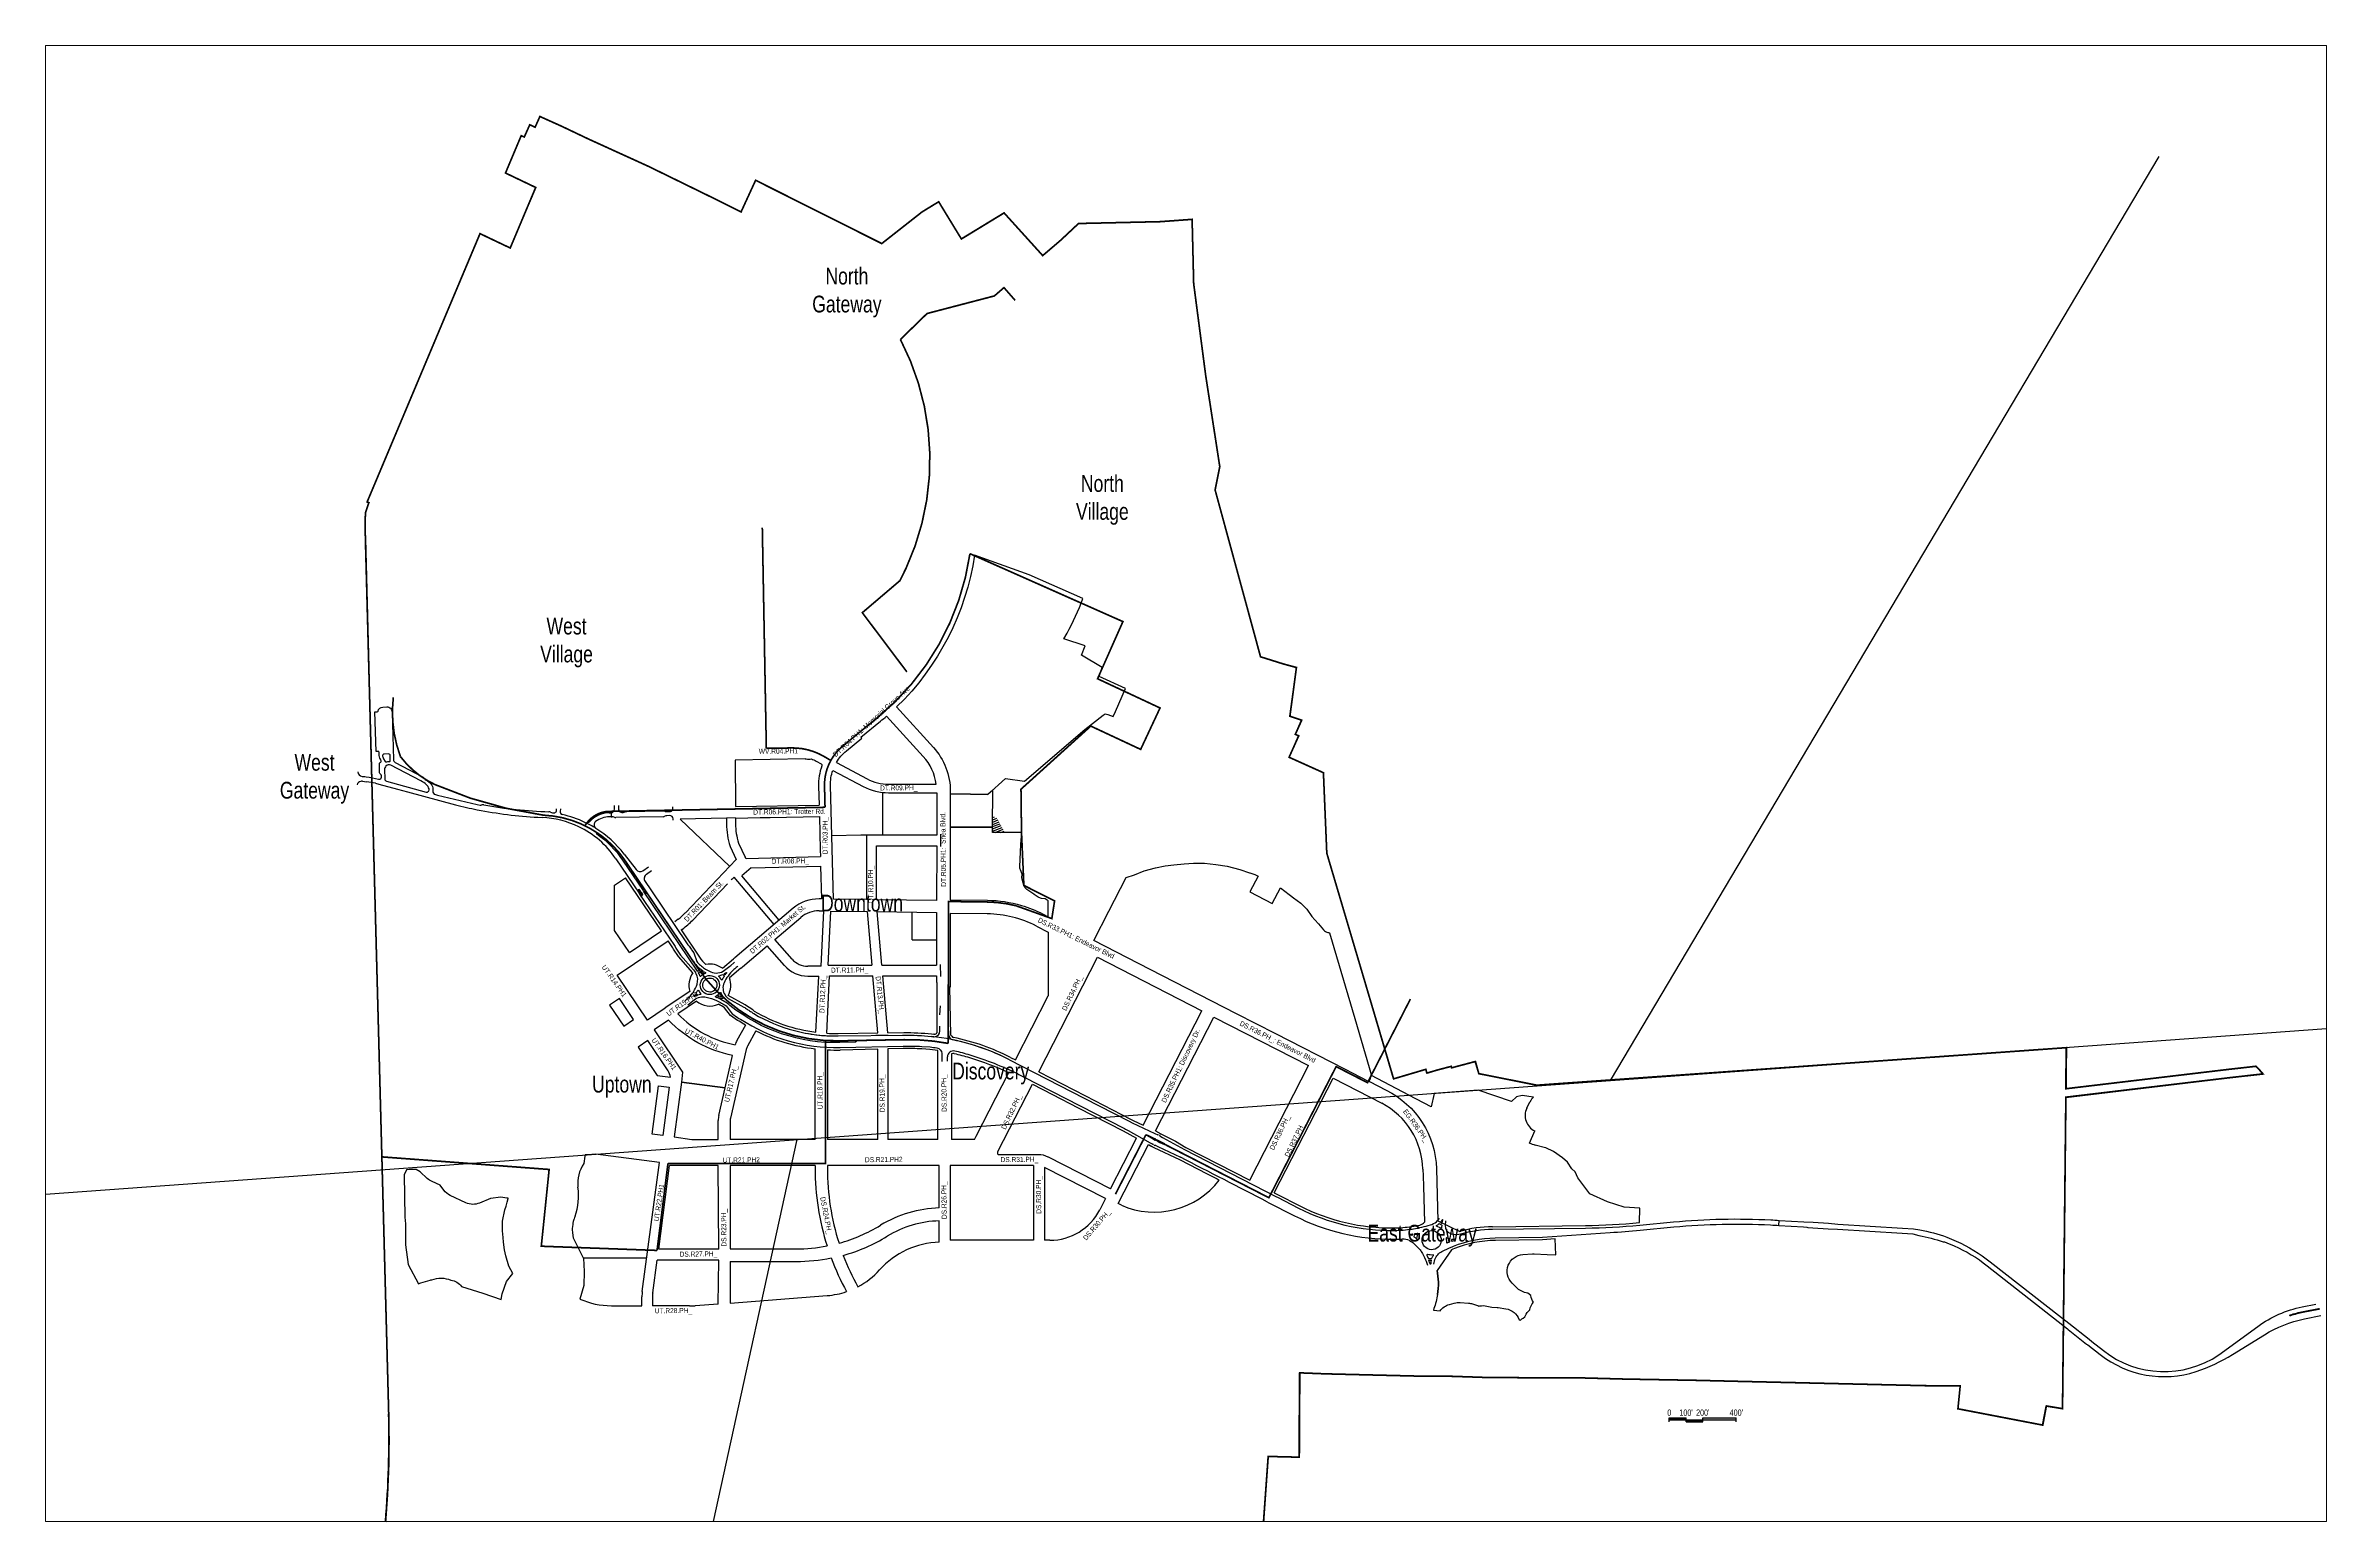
# Paper-space layout 'EPS-Diagrams_2234' of a CAD drawing. Extents: x 0 to 34, y 0 to 22.
# The model-space entities are those that its viewports show. They can reach past a viewport. Long polylines and large blocks are cut down to what shows.
import ezdxf
from ezdxf.enums import TextEntityAlignment as Align

# ---------------------------------------------------------------- set-up
doc = ezdxf.new("R2010")
doc.units = 0
doc.header["$LTSCALE"] = 1200
doc.header["$MEASUREMENT"] = 0
for name, pattern in [('BOUNDARY', [1.75, 1.25, -0.1, 0.1, -0.1, 0.1, -0.1]), ('DASHED2', [0.375, 0.25, -0.125]), ('PHANTOM2', [1.25, 0.625, -0.125, 0.125, -0.125, 0.125, -0.125])]:
    doc.linetypes.add(name, pattern=pattern)
for name, color, linetype in [('a-note-streets', 4, 'Continuous'), ('a-site-buildable', 4, 'Continuous'), ('a-site-road', 1, 'Continuous'), ('a-site-road-2017', 1, 'Continuous'), ('a-site-roof', 4, 'Continuous'), ('a-xref', 7, 'Continuous'), ('TOWN_LINES', 5, 'Continuous')]:
    doc.layers.add(name, color=color, linetype=linetype)
doc.layers.add('a-site-districts', color=7, linetype='DASHED2', true_color=0x0024c5)
doc.layers.add('OnBaseBoundary-ft', color=2, linetype='PHANTOM2', true_color=0xffff00)
doc.layers.add('a-vport', color=7, linetype='Continuous', plot=False)
doc.layers.add('NoPlot', color=193, linetype='Continuous', plot=False)
doc.styles.add('SWISS_LIGHT', font='swissl.ttf', dxfattribs={"width": 0.75})

# ---------------------------------------------------------------- blocks, each defined once
blk = doc.blocks.new('phase-prop')
at = {"layer": 'OnBaseBoundary-ft'}
for points, const_width in [([(50270, 19151), (44907, 42045), (43207, 47611), (42651, 48737), (41997, 50542), (41294, 52328), (40541, 54094), (39740, 55838), (35520, 64699), (24377, 88095), (20305, 96645), (16772, 104062), (12794, 112414), (12410, 113248), (12050, 114092), (11984, 114859), (11848, 114856), (11688, 123016), (11439, 135678), (13832, 135617), (13739, 140317), (11346, 140384), (11289, 143283), (11529, 143283), (11532, 144243), (11952, 144241), (11955, 145081), (13645, 145073), (15814, 145016), (20483, 144971), (25930, 144768), (27882, 144680), (27914, 147172), (38002, 146695), (39722, 149942), (40511, 151082), (43077, 149307), (45114, 152251), (48877, 150582), (49612, 152120), (50288, 153720), (55590, 156219), (57596, 157290), (59568, 153125), (63031, 147451), (66587, 141918), (66955, 140263), (74773, 130669), (76499, 130866), (77430, 131011), (78419, 127633), (79306, 127716), (79300, 126608), (79565, 126607), (79556, 124927), (82251, 124912), (84808, 119747), (95730, 106930), (97560, 108488), (97742, 108274), (98290, 108741), (98527, 108932), (98527, 108932), (99132, 109418), (99202, 109335), (100576, 110440), (101151, 109744), (105281, 110673), (105277, 110612), (105281, 110673), (105281, 110673), (138827, 128505), (139990, 125807), (150067, 131797), (151768, 132794), (151996, 132701), (152221, 132601), (152444, 132495), (150372, 131280), (140230, 125251), (149053, 104784), (148268, 104581), (147919, 104491), (148239, 103133), (142215, 101736), (141698, 103309), (139391, 102293), (127174, 97204), (124256, 95992), (119544, 93999), (116559, 92769), (113794, 91545), (110415, 90072), (108223, 89186), (107049, 88672), (106126, 88268), (105885, 88168), (99842, 85660), (98130, 84978), (100548, 79448), (98493, 78594), (101692, 69744), (95815, 67310), (99326, 58041), (98732, 57789), (103049, 47712), (103843, 48053), (104784, 45856), (104280, 45653), (105334, 42954), (104716, 42689), (105142, 41696), (100608, 38867), (95338, 33961)], 120), ([(42651, 48737), (52743, 48297), (58616, 37000), (58828, 30876), (60976, 21501)], 60)]:
    blk.add_lwpolyline(points, dxfattribs=dict(at, const_width=const_width))
blk.add_lwpolyline([(95320, 33952), (100591, 38857), (105125, 41686), (104700, 42678), (105318, 42943), (104264, 45643), (104768, 45845), (103828, 48042), (103033, 47702), (98718, 57779), (99312, 58032), (95803, 67300), (101680, 69734), (98482, 78584), (100538, 79438), (98121, 84969), (99833, 85651), (106118, 88257), (108215, 89175), (110407, 90060), (113786, 91532), (116551, 92757), (119536, 93986), (124249, 95978), (127167, 97190), (139385, 102277), (141691, 103292), (142209, 101719), (148233, 103115), (147913, 104473), (149048, 104766), (140227, 125235), (150371, 131262), (152443, 132477, 0.0200092), (151767, 132776), (150066, 131779), (139988, 125790), (138825, 128489), (109968, 113104), (105272, 110601), (105276, 110662), (101146, 109734), (100571, 110430), (99197, 109326), (99127, 109408), (98285, 108731), (97736, 108265), (97555, 108478), (95724, 106921), (84805, 119740), (82248, 124905), (79553, 124920), (79563, 126600), (79298, 126602), (79304, 127710), (78417, 127627), (77429, 131005), (76498, 130860), (74771, 130664), (66955, 140259), (66587, 141914), (63032, 147447), (59570, 153122), (57599, 157287), (55593, 156216), (50290, 153719), (49614, 152119), (48879, 150581), (45116, 152250), (43079, 149307), (40513, 151082), (39724, 149942), (38003, 146696), (27915, 147175), (27883, 144682), (27883, 144682), (25930, 144770), (20484, 144974), (15814, 145020), (13645, 145078), (11956, 145086), (11953, 144246), (11533, 144248), (11530, 143288), (11290, 143288), (11346, 140390), (13739, 140322), (13832, 135621), (11438, 135683), (11844, 114861), (11980, 114863), (12045, 114097, 0.0135224), (12789, 112419), (16766, 104066), (20297, 96648), (23908, 89064), (35507, 64700), (39726, 55838, -0.0277445), (42635, 48737), (52743, 48297), (58616, 37000)], format="xyb", dxfattribs=at)
at = {"layer": 'TOWN_LINES', "linetype": 'BOUNDARY', "ltscale": 5, "flags": 128}
for points in [[(109972, 113116), (119022, 189488)], [(-12122, 47963), (179386, 150164)], [(58450, 85635), (74287, 8433)]]:
    blk.add_lwpolyline(points, dxfattribs=at)
blk = doc.blocks.new('Scale')
for p, q in [((0, 0), (0, 0.0625)), ((0, 0.0625), (0.25, 0.0625)), ((0, 0.03125), (1, 0.03125)), ((0.25, 0), (0.25, 0.0625)), ((0.25, 0), (0.5, 0)), ((0.5, 0), (0.5, 0.0625)), ((0.5, 0.0625), (1, 0.0625)), ((1, 0), (1, 0.0625))]:
    blk.add_line(p, q)
for points in [[(0, 0.0625), (0.25, 0.0625), (0, 0.03125), (0.25, 0.03125)], [(0.25, 0.03125), (0.5, 0.03125), (0.25, 0), (0.5, 0)], [(0.5, 0.0625), (1, 0.0625), (0.5, 0.03125), (1, 0.03125)]]:
    blk.add_solid(points)
at = {"style": 'SWISS_LIGHT', "width": 0.75}
for tag, p in [('0', (0, 0.0625)), ('1/4"', (0.25, 0.0625)), ('1/2"', (0.5, 0.0625)), ('1"', (1, 0.0625))]:
    blk.add_attdef(tag, text='', height=0.09375, dxfattribs=at).set_placement(p, align=Align.BOTTOM_CENTER)
blk = doc.blocks.new('Parkway-flat-1')
at = {"layer": 'a-site-road-2017'}
for p, q in [((22855858, 27686369), (22856135, 27686332)), ((22856786, 27686234), (22857031, 27686172)), ((22857031, 27686172), (22858356, 27685810)), ((22858356, 27685810), (22859069, 27685615)), ((22859069, 27685615), (22862513, 27684683)), ((22861222, 27685375), (22864064, 27684705)), ((22864064, 27684705), (22864264, 27684665)), ((22868403, 27683796), (22868708, 27683781)), ((22869444, 27684117), (22869553, 27684115)), ((22869729, 27684244), (22869736, 27684293)), ((22869736, 27684293), (22869738, 27684400)), ((22870025, 27684398), (22870007, 27684213)), ((22873650, 27684124), (22873651, 27683837)), ((22873651, 27683837), (22873725, 27683837)), ((22873885, 27684370), (22873878, 27684642)), ((22877367, 27683834), (22873979, 27683770)), ((22877834, 27683915), (22877618, 27683911)), ((22878080, 27683584), (22878079, 27683680)), ((22873977, 27680829), (22875642, 27678365)), ((22874575, 27681164), (22875426, 27680052)), ((22876070, 27679210), (22876486, 27678595)), ((22875642, 27678365), (22875682, 27678305)), ((22876486, 27678595), (22879094, 27674734)), ((22878175, 27674614), (22878219, 27674549)), ((22878219, 27674549), (22878265, 27674438)), ((22878265, 27674438), (22878604, 27673936)), ((22878604, 27673936), (22879547, 27672883)), ((22879094, 27674734), (22879137, 27674669)), ((22879137, 27674669), (22879225, 27674583)), ((22879225, 27674583), (22879372, 27674364)), ((22879372, 27674364), (22879406, 27674314)), ((22879406, 27674314), (22879560, 27674085)), ((22879560, 27674085), (22879771, 27673476)), ((22879547, 27672883), (22879676, 27672693)), ((22880336, 27672979), (22880396, 27672939)), ((22881763, 27672854), (22882139, 27673150)), ((22882139, 27673150), (22882201, 27673199)), ((22882201, 27673199), (22882433, 27673382)), ((22882433, 27673382), (22882481, 27673420)), ((22878962, 27670687), (22878915, 27670649)), ((22879018, 27670732), (22878962, 27670687)), ((22879078, 27670781), (22879018, 27670732)), ((22879532, 27671306), (22879492, 27671245)), ((22897770, 27668802), (22897780, 27668269)), ((22897721, 27666338), (22897715, 27666650)), ((22902749, 27665427), (22902814, 27665395)), ((22902814, 27665395), (22903189, 27665207)), ((22903189, 27665207), (22907151, 27663175)), ((22907151, 27663175), (22907215, 27663142)), ((22907215, 27663142), (22910376, 27661521)), ((22920613, 27656265), (22922546, 27655280)), ((22930951, 27654334), (22931058, 27654350)), ((22930951, 27654334), (22930951, 27654334)), ((22957194, 27654595), (22957217, 27654954)), ((22929671, 27653607), (22930253, 27653614)), ((22930776, 27653502), (22930776, 27653502)), ((22930776, 27653502), (22930776, 27653502))]:
    blk.add_line(p, q, dxfattribs=at)
for points in [[(22855511, 27687053, 0.3675545), (22855840, 27686722), (22856009, 27686706), (22856118, 27686693, -0.0316792), (22857004, 27686526, 0.2334595), (22857160, 27686559, 0.2370642), (22857206, 27686657), (22857203, 27686773, 0.2679492), (22857140, 27686876, -0.2679492), (22857077, 27686978), (22857061, 27687613, -0.2791255), (22857122, 27687721, 0.4041095), (22857170, 27687881, -0.0351291), (22857104, 27688036, -0.0768827), (22857038, 27688397), (22857037, 27688462, 0.4142136), (22857000, 27688497), (22856820, 27688492), (22856744, 27691335), (22856908, 27691339, 0.356394), (22856966, 27691389, -0.356394), (22857311, 27691686), (22857599, 27691694, -0.1989124), (22857856, 27691595, -0.1989124), (22857968, 27691343), (22858060, 27687918, 0.2679492), (22858188, 27687716), (22860189, 27686672, -0.1622777), (22860294, 27686563, 0.1622777), (22860400, 27686454), (22860508, 27686397, -0.3102923), (22860891, 27685677, 0.370089), (22861066, 27685419), (22861222, 27685375)], [(22857541, 27687753, -0.114557), (22857782, 27687794, 0.4402754), (22857845, 27687855), (22857836, 27688207, 0.4142136), (22857713, 27688324), (22857403, 27688315, 0.4885057), (22857291, 27688163), (22857305, 27688117), (22857363, 27687979), (22857464, 27687781, 0.3911732), (22857541, 27687753)], [(22857449, 27686538, 0.3307433), (22857582, 27686370), (22860400, 27685600, 0.3178372), (22860596, 27685671, 0.2401364), (22860618, 27685833, 0.1221065), (22860428, 27686123, 0.0669942), (22860036, 27686400), (22857887, 27687521, 0.3321207), (22857533, 27687464, 0.2015689), (22857432, 27687204), (22857449, 27686538)], [(22874166, 27684649), (22874173, 27684404), (22874173, 27684372), (22874179, 27684326, 0.356394), (22874418, 27684138), (22874511, 27684140, 0.1395991), (22874637, 27684178, -0.1395991), (22874763, 27684217), (22877358, 27684266, -0.1395991), (22877485, 27684232, 0.0694628), (22877547, 27684207, 0.0694628), (22877613, 27684199), (22877829, 27684203, 0.2993304), (22878046, 27684352, 0.0652555), (22878062, 27684412, 0.017486), (22878063, 27684543)], [(22872641, 27682689, 0.9888381), (22872600, 27682630, -0.0910412), (22874466, 27680727), (22875930, 27678560), (22876015, 27678617), (22876135, 27678438), (22876160, 27678454), (22874660, 27680676, 0.0967029), (22872641, 27682689)], [(22875678, 27678418, 0.4142136), (22875711, 27678412), (22875771, 27678452, 0.4142136), (22875777, 27678485), (22875706, 27678591, 0.2679492), (22875652, 27678618), (22875590, 27678613, 0.5773503), (22875572, 27678576), (22875678, 27678418)], [(22875896, 27678310), (22875845, 27678386, 0.4142101), (22875811, 27678392), (22875752, 27678352, 0.4142136), (22875745, 27678319), (22875831, 27678191, 0.5773503), (22875873, 27678194), (22875900, 27678250, 0.2679451), (22875896, 27678310)], [(22875970, 27678500), (22875995, 27678517), (22876116, 27678338), (22876201, 27678395), (22879451, 27673583, 0.0891792), (22880191, 27672822, -0.4100224), (22880197, 27672789), (22880168, 27672747), (22879946, 27672824), (22879865, 27672775, -0.4015458), (22879833, 27672782), (22875970, 27678500)], [(22879907, 27672661, -0.3975483), (22879915, 27672693), (22879957, 27672719), (22880205, 27672633), (22880277, 27672736, -0.4044949), (22880309, 27672742), (22880349, 27672717), (22880389, 27672692, -0.6232759), (22880384, 27672628, 0.1141933), (22880048, 27672400, -0.5888436), (22880007, 27672410, 0.0566371), (22879907, 27672661)], [(22881371, 27672452, 0.0572226), (22881631, 27672538, -0.3465599), (22881660, 27672531), (22881731, 27672442, -0.3211319), (22881732, 27672414, 0.0237594), (22881590, 27672168, -0.6232759), (22881525, 27672169, 0.0823445), (22881359, 27672412, -0.5888436), (22881371, 27672452)], [(22881757, 27672606, 0.0275049), (22881865, 27672682, -0.8871636), (22881899, 27672648, 0.0114759), (22881816, 27672538, -0.4981853), (22881778, 27672537), (22881751, 27672571, -0.44885), (22881757, 27672606)], [(22879139, 27670367), (22879589, 27670727, -0.2292276), (22880456, 27670924, -0.0461936), (22881191, 27670681, -0.0474493), (22881887, 27670295), (22882309, 27669737, 0.0114769), (22882784, 27669403), (22882895, 27669358, 0.1519015), (22890022, 27667321), (22894534, 27667425, -0.0222663), (22895881, 27667396), (22896465, 27667358, -0.0094017), (22896939, 27667301, -0.3694884), (22897302, 27666893), (22897313, 27666330)], [(22879652, 27671094, -0.4351852), (22879687, 27671099, -0.0593858), (22879725, 27671057, -0.4793317), (22879716, 27671021, 0.019226), (22879616, 27670972, -0.8161603), (22879586, 27671008, 0.0112566), (22879652, 27671094)], [(22879732, 27671213, 0.0217884), (22879837, 27671394, -0.6147125), (22879901, 27671393, 0.0784075), (22880062, 27671163, -0.6010766), (22880049, 27671123, 0.0355688), (22879851, 27671073, -0.3541122), (22879823, 27671084, 0.0967656), (22879738, 27671181, -0.3880198), (22879732, 27671213)], [(22881132, 27670994, 0.1127707), (22881435, 27671257, -0.5888436), (22881477, 27671252, 0.0611355), (22881618, 27670995, -0.3997092), (22881613, 27670963), (22881575, 27670932), (22881324, 27671019), (22881267, 27670898, -0.4092296), (22881236, 27670886, 0.0065082), (22881135, 27670929, -0.6334178), (22881132, 27670994)], [(22881374, 27670900), (22881594, 27670824), (22881674, 27670888, -0.3944498), (22881707, 27670886), (22881797, 27670797, 0.1859482), (22889887, 27667799), (22891113, 27667815, -0.9948579), (22891115, 27667695), (22890014, 27667669, -0.1763975), (22882149, 27670329, 0.055401), (22881365, 27670826, -0.4092296), (22881354, 27670857), (22881374, 27670900)], [(22931058, 27654350), (22931058, 27654350, 0.4158662), (22931058, 27654350, 0.0322406), (22932264, 27654624, 0.1035636), (22932697, 27654857), (22932781, 27654934), (22932781, 27654934)], [(22932880, 27654710, -0.3183252), (22932908, 27654714), (22933069, 27654627, -0.3060863), (22933082, 27654603), (22933069, 27654433, -0.5331578), (22933018, 27654402), (22932711, 27654538, -0.6020201), (22932708, 27654580, 0.0450736), (22932880, 27654710)], [(22932781, 27654934), (22932781, 27654934, 0.420201), (22932781, 27654934, 0.0469301), (22932923, 27655109)], [(22932998, 27654834, 0.4727517), (22933005, 27654797), (22933073, 27654761, 0.5078976), (22933108, 27654778, -0.021174), (22933154, 27654975, 0.8791082), (22933110, 27654994, -0.0407654), (22932998, 27654834)], [(22933313, 27654586), (22933313, 27654586, 0.4264743), (22933313, 27654586, 0.3307921), (22933724, 27654001), (22933764, 27653988), (22933873, 27653962), (22933873, 27653962)], [(22933356, 27654913, 0.02212), (22933323, 27654704), (22933313, 27654586), (22933313, 27654586)], [(22933873, 27653962), (22933873, 27653962, 0.4202041), (22933873, 27653962, 0.1178373), (22934430, 27653986, -0.0664748), (22936714, 27654320), (22943365, 27654405, 0.0203034), (22947242, 27654611), (22949652, 27654838, -0.0362722), (22956631, 27654988, -0.0030442), (22957217, 27654954), (22958987, 27654842), (22959647, 27654824), (22960762, 27654753), (22961419, 27654688), (22966040, 27654395), (22966828, 27654335), (22967286, 27654270, -0.0439071), (22969210, 27653756), (22969886, 27653459, -0.0630768), (22972330, 27651993), (22977415, 27647996), (22977949, 27647607), (22979415, 27646455), (22979589, 27646288), (22980425, 27645630, 0.3256921), (22988688, 27645329), (22991482, 27647366, -0.1077719), (22994645, 27648761), (22995630, 27648962)], [(22933913, 27653104), (22933913, 27653104, -0.415053), (22933913, 27653104, -0.0917635), (22936913, 27653699), (22940289, 27653742), (22945130, 27654078, 0.0060491), (22947276, 27654253, 0.0060491)], [(22947276, 27654253), (22949686, 27654480, -0.0362722), (22956613, 27654628, -0.0030442), (22957194, 27654595), (22958971, 27654482), (22959203, 27654467), (22959277, 27654439), (22959628, 27654416), (22960729, 27654347), (22961389, 27654329), (22966015, 27654035), (22966789, 27653977), (22967222, 27653867, -0.0411579), (22968963, 27653411), (22969042, 27653408, -0.0171498), (22969741, 27653129, -0.0630768), (22972107, 27651710), (22977198, 27647709), (22977844, 27647201)], [(22930773, 27653969), (22930963, 27653982, -0.5198928), (22930988, 27653951), (22930967, 27653877, -0.4597408), (22930934, 27653861, 0.0370003), (22930767, 27653922, -0.846372), (22930773, 27653969)], [(22930776, 27653502), (22930881, 27653446, -0.4202041), (22930881, 27653446, -0.0613369), (22931113, 27653267), (22931437, 27652946, -0.0594549), (22931614, 27652723, -0.0372495), (22931917, 27652137), (22931961, 27652030)], [(22931120, 27653979), (22931072, 27653807, 0.3305646), (22931082, 27653781, -0.0474809), (22931262, 27653641, 0.589735), (22931302, 27653654), (22931365, 27653972, 0.5075581), (22931326, 27654015), (22931141, 27653996, 0.3107686), (22931120, 27653979)], [(22932589, 27652158), (22932589, 27652158, -0.456716), (22932589, 27652158, -0.1810974), (22933092, 27652725, -0.0237216), (22933813, 27653064), (22933913, 27653104), (22933913, 27653104)], [(22933424, 27653376, 0.5055689), (22933472, 27653345), (22933645, 27653408, 0.3120085), (22933661, 27653430), (22933665, 27653598, 0.3365588), (22933648, 27653622, -0.046758), (22933441, 27653706, 0.5829844), (22933406, 27653684), (22933424, 27653376)], [(22933782, 27653488, 0.517631), (22933814, 27653465, -0.0057321), (22933998, 27653523, 0.860609), (22933991, 27653570, -0.0374551), (22933812, 27653584, 0.4534175), (22933784, 27653561), (22933782, 27653488)], [(22931961, 27652030), (22931961, 27652030, -0.4158063), (22931961, 27652030, -0.0164354), (22932060, 27651755)], [(22932105, 27652239, 0.3173205), (22932128, 27652224), (22932356, 27652231, 0.2961825), (22932378, 27652246, -0.0470126), (22932482, 27652445, 0.6373328), (22932459, 27652482, -0.0843568), (22932058, 27652501, 0.6148044), (22932017, 27652451), (22932105, 27652239)], [(22932241, 27651837, 0.0129694), (22932166, 27652074, -0.5066393), (22932188, 27652106), (22932299, 27652109, -0.4966199), (22932323, 27652079, 0.0499987), (22932288, 27651842, -0.8488694), (22932241, 27651837)], [(22932518, 27651827, -0.0509585), (22932552, 27652044), (22932589, 27652158)], [(22977844, 27647201), (22977891, 27647134), (22979226, 27646084), (22979302, 27646055), (22980202, 27645347, 0.2507067), (22987059, 27644136, 0.0596649), (22989657, 27645345), (22991957, 27646770, -0.0887861), (22994803, 27647899), (22995970, 27648137)], [(22993781, 27648182, -0.0309973), (22994712, 27648432), (22995815, 27648656, -1), (22995829, 27648586), (22994726, 27648361, 0.0260784), (22993801, 27648124, -1), (22993781, 27648182)]]:
    blk.add_lwpolyline(points, format="xyb", dxfattribs=at)
for centre, radius in [((22880709, 27671789), 684), ((22880709, 27671789), 504), ((22932355, 27653539), 684)]:
    blk.add_circle(centre, radius, dxfattribs=at)
for centre, radius, start, end in [((22855803, 27686013), 360, 102.67382, 161.86661), ((22855803, 27686013), 360, 81.14208, 102.67382), ((22855854, 27682250), 4091, 76.83107, 86.05592), ((22870107, 27715118), 31368, 255.98955, 258.89599), ((22870107, 27715118), 31368, 258.89599, 266.8869), ((22864309, 27684901), 240, 259.13926, 291.16225), ((22864483, 27684454), 240, 79.60704, 111.16225), ((22870107, 27715118), 30936, 259.60704, 268.3074), ((22868408, 27677068), 6720, 64.25229, 87.44409), ((22869186, 27683956), 240, 56.75219, 88.3074), ((22869449, 27684357), 240, 236.75219, 268.77517), ((22869556, 27684295), 180, 268.97679, 343.67193), ((22870203, 27684170), 201, 167.68422, 204.1666), ((22870183, 27684164), 180, 204.95088, 257.5527), ((22868494, 27676512), 7656, 64.65334, 77.5527), ((22873645, 27684364), 240, 271.08663, 1.51591), ((22873730, 27683597), 240, 59.2983, 91.085), ((22873975, 27684010), 240, 239.2983, 271.08663), ((22877362, 27684074), 240, 271.08663, 302.87496), ((22877623, 27683671), 240, 91.08663, 122.87496), ((22877839, 27683675), 240, 1.08663, 91.08663), ((22868408, 27677068), 6720, 34.03734, 64.25229), ((22869793, 27678883), 4960, 56.08444, 66.48806), ((22868494, 27676512), 7656, 37.42318, 57.91915), ((22878880, 27672155), 960, 27.51936, 34.03734), ((22878880, 27672155), 960, 342.07202, 27.51936), ((22882019, 27675462), 3000, 221.4633, 235.88844), ((22882019, 27675462), 3000, 237.26388, 245.38991), ((22881169, 27673608), 960, 245.38991, 308.2423), ((22877510, 27672598), 2400, 310.7786, 325.6846), ((22877510, 27672598), 2400, 327.40366, 342.07202), ((22898200, 27668277), 420, 181.08825, 258.2818), ((22894883, 27652285), 15912, 62.84972, 78.2818), ((22898135, 27666658), 420, 77.25183, 181.08825), ((22894883, 27652285), 15156, 72.94133, 77.25183), ((22892380, 27644129), 23688, 64.03999, 72.94133), ((22274208, 26406119), 1407375, 62.658156, 62.943014), ((22929479, 27668798), 15192, 242.84972, 270.72637), ((22929545, 27663830), 9600, 270.76083, 278.42423), ((22930268, 27652415), 1200, 64.95123, 90.72637)]:
    blk.add_arc(centre, radius, start, end, dxfattribs=at)
at = {"layer": 'NoPlot'}
for p, q in [((22873513, 27684124), (22873650, 27684124)), ((22873725, 27683837), (22873518, 27683836)), ((22875913, 27679972), (22876325, 27680251)), ((22876527, 27679952), (22876167, 27679709)), ((22875682, 27678305), (22878175, 27674614)), ((22902144, 27666444), (22907500, 27663697)), ((22907500, 27663697), (22910724, 27662044)), ((22910376, 27661521), (22910440, 27661488)), ((22910440, 27661488), (22910643, 27661384)), ((22910643, 27661384), (22912217, 27660509)), ((22910724, 27662044), (22910928, 27661939)), ((22910928, 27661939), (22912557, 27661171)), ((22912557, 27661171), (22912754, 27661070)), ((22912786, 27661081), (22912808, 27661124)), ((22912915, 27661069), (22912893, 27661026)), ((22912893, 27661026), (22912903, 27660994)), ((22912903, 27660994), (22913100, 27660893)), ((22913100, 27660893), (22914674, 27660018)), ((22912217, 27660509), (22912414, 27660408)), ((22912424, 27660376), (22912403, 27660333)), ((22912509, 27660279), (22912531, 27660321)), ((22912564, 27660332), (22912760, 27660231)), ((22912760, 27660231), (22914389, 27659463)), ((22914674, 27660018), (22921253, 27656644)), ((22921253, 27656644), (22921317, 27656612)), ((22921317, 27656612), (22922831, 27655835))]:
    blk.add_line(p, q, dxfattribs=at)
for points in [[(22882704, 27673137), (22882658, 27673101, 0.021834), (22882431, 27672912), (22882374, 27672859, 0.0933553), (22881730, 27671954, 0.2589101), (22881794, 27671083), (22881836, 27671025, 0.0480654), (22881954, 27670899), (22882024, 27670839), (22883151, 27670213, 0.0058382), (22883377, 27670061), (22883427, 27670029, 0.0065078), (22883684, 27669868), (22883772, 27669787), (22883845, 27669744, 0.1364674), (22889881, 27668147), (22894592, 27668206, -0.0309492), (22896560, 27668110, 0.0040204), (22896707, 27668092), (22896771, 27668090, 0.4095061), (22897175, 27668518), (22897175, 27668518), (22897175, 27668518), (22897169, 27668853)], [(22912616, 27660750, 0.4142136), (22912611, 27660766), (22912409, 27660870), (22912082, 27661024, 0.9672226), (22912060, 27660981), (22912375, 27660806), (22912578, 27660702, 0.4142136), (22912594, 27660707), (22912616, 27660750)], [(22912723, 27660695), (22912701, 27660652, 0.4142136), (22912706, 27660636), (22912909, 27660532), (22913235, 27660379, 0.9672216), (22913257, 27660421), (22912941, 27660597), (22912739, 27660700, 0.4142136), (22912723, 27660695)]]:
    blk.add_lwpolyline(points, format="xyb", dxfattribs=at)
for centre, radius, start, end in [((22873551, 27682173), 1951, 91.12873, 137.91905), ((22873550, 27682180), 1656, 91.08663, 127.73434), ((22871900, 27683702), 300, 244.65334, 284.5945), ((22871900, 27683702), 300, 284.5945, 312.59399), ((22872720, 27683253), 300, 127.73434, 180.13867), ((22872720, 27683253), 300, 180.13867, 237.91915), ((22875712, 27680271), 360, 217.42318, 304.03734), ((22876369, 27679411), 360, 165.0676, 214.03734), ((22876369, 27679411), 360, 124.03734, 165.0676), ((22912765, 27661092), 24, 242.84972, 332.84972), ((22912403, 27660387), 24, 332.84972, 62.84972), ((22912553, 27660310), 24, 62.84972, 152.84972), ((22929479, 27668798), 14568, 242.84972, 270.76083)]:
    blk.add_arc(centre, radius, start, end, dxfattribs=at)

msp = doc.modelspace()

# ---------------------------------------------------------------- hatches: boundary and pattern name
at = {"layer": 'NoPlot'}
h = msp.add_hatch(dxfattribs=at)
h.set_pattern_fill('ANSI31', color=256, scale=1200)
h.set_pattern_definition([(45, (-9635277.3, -34482551.83), (-106.0660172, 106.0660172), [])])
edge = h.paths.add_edge_path()
edge.add_arc((62098, 112119), 360, 51.86986, 113.94014)
edge.add_line((61952, 112448), (61901, 112425))
edge.add_line((61901, 112425), (62203, 111742))
edge.add_line((62203, 111742), (62200, 111741))
edge.add_line((62200, 111741), (62348, 111407))
edge.add_line((62348, 111407), (63141, 111758))
edge.add_line((63141, 111758), (62321, 112402))

# ---------------------------------------------------------------- linework, layer by layer
at = {"layer": 'a-site-buildable'}
for p, q in [((52040, 115940), (55613, 114357)), ((54151, 111538), (57264, 112920)), ((50102, 111435), (52587, 111263)), ((54399, 110979), (57544, 112375)), ((57544, 112375), (58768, 109609)), ((47958, 110786), (43409, 108657)), ((47958, 110786), (48029, 110804)), ((50095, 110822), (52544, 110652)), ((58768, 109609), (53800, 107403)), ((55236, 108041), (53999, 110827)), ((104614, 109579), (104292, 109319)), ((105402, 109796), (104614, 109579)), ((105295, 108876), (105314, 109390)), ((43409, 108657), (44792, 105626)), ((55150, 107149), (59084, 108896)), ((59084, 108896), (60662, 105328)), ((101589, 108644), (98811, 107163)), ((104107, 108863), (101589, 108644)), ((104292, 109319), (104107, 108863)), ((47359, 105917), (50557, 107410)), ((53800, 107403), (51927, 106512)), ((56710, 103633), (55150, 107149)), ((67931, 106554), (68882, 106501)), ((68882, 106501), (70734, 102329)), ((72320, 97075), (72836, 106279)), ((72836, 106279), (81211, 105809)), ((94197, 106508), (94140, 106575)), ((94140, 106575), (94202, 106175)), ((97197, 106302), (94197, 106508)), ((98999, 106178), (97197, 106302)), ((98811, 107163), (98999, 106178)), ((106482, 106678), (106470, 107630)), ((107670, 106843), (106911, 106712)), ((107690, 106841), (107670, 106843)), ((108290, 106815), (107690, 106841)), ((109064, 106656), (108290, 106815)), ((109529, 106523), (109064, 106656)), ((110002, 106234), (109529, 106523)), ((110302, 106122), (110002, 106234)), ((110655, 105813), (110302, 106122)), ((44540, 104601), (41529, 103195)), ((45101, 104875), (44535, 104611)), ((44535, 104611), (44540, 104601)), ((45105, 104865), (45101, 104875)), ((45124, 104873), (45105, 104865)), ((45124, 104873), (46728, 105623)), ((46728, 105623), (47359, 105917)), ((60662, 105328), (56710, 103633)), ((57091, 102869), (61007, 104549)), ((61007, 104549), (62532, 101102)), ((64367, 105925), (61925, 104878)), ((61925, 104878), (63773, 100700)), ((80696, 96632), (81211, 105809)), ((81669, 96611), (82182, 105755)), ((82182, 105755), (89788, 105328)), ((89272, 96124), (89788, 105328)), ((91237, 96014), (91753, 105218)), ((91753, 105218), (95664, 104998)), ((94214, 106053), (94226, 106053)), ((111913, 105105), (110655, 105813)), ((113293, 105105), (111913, 105105)), ((114531, 105243), (113293, 105105)), ((115598, 105617), (114531, 105243)), ((115981, 104665), (115598, 105617)), ((46143, 101539), (41529, 103195)), ((52079, 104209), (53090, 102084)), ((58951, 99512), (57091, 102869)), ((60212, 102055), (59409, 103864)), ((106490, 100133), (112535, 102909)), ((46372, 102178), (44591, 97217)), ((46998, 102551), (46882, 102592)), ((50943, 99477), (47207, 101284)), ((53091, 102080), (52939, 102015)), ((53275, 101232), (53599, 101371)), ((55029, 97679), (53599, 101371)), ((60212, 102055), (61799, 102760)), ((70445, 97180), (70734, 102329)), ((100265, 101874), (100467, 101452)), ((100467, 101452), (100803, 100748)), ((45285, 96967), (46498, 100343)), ((50734, 99045), (46750, 100972)), ((51509, 100648), (49128, 95721)), ((51215, 98081), (52276, 100277)), ((58951, 99512), (62532, 101102)), ((59331, 98827), (62848, 100389)), ((62848, 100389), (63039, 99957)), ((63039, 99957), (63064, 99968)), ((63064, 99968), (64523, 96680)), ((63773, 100700), (64065, 100042)), ((64065, 100042), (64029, 100026)), ((64029, 100026), (65468, 96945)), ((100803, 100748), (101900, 98451)), ((52913, 97296), (51215, 98081)), ((55438, 97952), (58302, 99224)), ((55858, 97285), (58681, 98539)), ((60667, 94956), (58681, 98539)), ((61312, 95252), (59331, 98827)), ((102745, 98936), (104499, 98875)), ((40956, 96973), (39660, 97783)), ((43548, 95352), (40956, 96973)), ((44315, 96595), (44169, 96322)), ((49895, 95350), (50906, 97443)), ((52616, 96653), (50906, 97443)), ((55029, 97679), (54146, 97286)), ((54434, 96639), (55148, 96957)), ((56600, 93208), (55148, 96957)), ((57339, 93458), (55858, 97285)), ((64392, 96508), (64373, 96498)), ((65468, 96945), (65595, 96882)), ((70060, 97202), (70445, 97180)), ((72320, 97075), (76069, 96865)), ((76069, 96865), (79688, 96662)), ((79688, 96662), (79913, 96649)), ((79913, 96649), (80696, 96632)), ((81669, 96611), (82105, 96587)), ((82105, 96587), (83262, 96522)), ((83262, 96522), (84120, 96413)), ((84120, 96413), (89272, 96124)), ((41934, 91166), (44270, 94900)), ((42081, 93007), (43548, 95352)), ((44783, 94579), (44270, 94900)), ((44811, 95977), (44845, 96032)), ((44811, 95977), (46807, 94729)), ((48621, 94673), (49070, 95602)), ((49077, 95621), (49067, 95603)), ((49067, 95603), (49070, 95602)), ((49824, 95204), (49365, 94256)), ((49821, 95205), (49831, 95224)), ((49821, 95205), (49824, 95204)), ((62773, 94668), (61776, 94198)), ((64546, 95382), (64002, 95183)), ((65105, 95555), (64546, 95382)), ((67685, 89742), (65105, 95555)), ((66095, 95719), (68574, 90136)), ((70102, 91064), (70388, 96172)), ((71961, 90677), (72265, 96093)), ((72265, 96093), (73882, 96002)), ((73882, 96002), (75942, 95887)), ((75942, 95887), (79558, 95684)), ((79558, 95684), (80638, 95592)), ((80409, 91512), (80638, 95592)), ((81342, 90782), (81607, 95509)), ((81607, 95509), (82046, 95484)), ((81607, 95509), (81876, 95494)), ((82046, 95484), (84067, 95431)), ((84067, 95431), (86289, 95304)), ((86289, 95304), (87088, 95259)), ((87088, 95259), (87263, 95249)), ((91237, 96014), (91501, 95999)), ((91501, 95999), (93272, 95900)), ((44870, 94496), (44783, 94579)), ((45410, 94159), (44870, 94496)), ((46824, 93523), (45410, 94159)), ((51186, 92938), (49783, 93064)), ((61135, 93896), (58691, 92742)), ((63754, 87997), (61135, 93896)), ((61776, 94198), (64402, 88284)), ((47167, 92216), (46134, 90565)), ((47889, 91764), (47030, 90390)), ((51459, 92891), (51186, 92938)), ((51516, 92882), (51459, 92891)), ((51830, 92837), (51516, 92882)), ((51780, 91622), (51673, 90375)), ((51942, 92799), (51830, 92837)), ((52629, 91549), (52522, 90302)), ((59654, 86176), (57026, 92096)), ((57856, 92384), (60455, 86532)), ((74690, 91650), (72088, 90495)), ((80409, 91512), (75422, 91785)), ((45223, 89109), (41934, 91166)), ((45993, 90340), (45223, 89109)), ((46134, 90565), (45993, 90340)), ((52535, 90051), (53495, 85106)), ((70088, 90808), (68574, 90136)), ((74699, 90801), (69248, 88381)), ((70088, 90808), (70102, 91064)), ((72032, 90518), (71961, 90677)), ((72088, 90495), (72032, 90518)), ((74699, 90801), (76866, 85919)), ((80365, 90733), (75464, 91001)), ((75464, 91001), (77579, 86236)), ((80365, 90733), (80315, 89838)), ((81599, 90767), (81342, 90782)), ((67685, 89742), (64402, 88284)), ((69248, 88381), (71415, 83499)), ((52274, 86925), (49244, 86034)), ((52659, 84943), (52274, 86925)), ((63754, 87997), (60455, 86532)), ((68535, 88064), (61217, 84815)), ((69765, 85295), (68535, 88064)), ((49244, 86034), (50362, 82235)), ((53548, 84939), (54095, 83708)), ((59654, 86176), (54095, 83708)), ((76866, 85919), (71415, 83499)), ((77936, 86395), (77579, 86236)), ((51594, 82597), (53316, 83362)), ((53316, 83362), (52769, 84594)), ((60416, 84460), (54857, 81991)), ((60416, 84460), (60497, 84279)), ((61217, 84815), (61297, 84634)), ((70758, 83058), (70140, 84451)), ((50362, 82235), (51594, 82597)), ((54078, 81646), (50900, 80235)), ((56547, 76202), (54078, 81646)), ((54857, 81991), (57277, 76540)), ((50143, 80131), (45716, 78829)), ((52769, 71205), (50143, 80131)), ((52624, 74461), (50900, 80235)), ((45488, 78707), (45057, 78477)), ((45057, 78477), (45085, 78380)), ((45085, 78380), (45235, 77871)), ((45716, 78829), (45488, 78707)), ((57277, 76540), (61591, 78455)), ((57640, 75722), (61954, 77638)), ((56547, 76202), (52624, 74461)), ((56864, 75489), (52824, 73696)), ((58100, 72587), (56864, 75489)), ((57640, 75722), (58849, 72999)), ((58849, 72999), (64987, 76313)), ((46199, 74077), (46196, 73972)), ((46196, 73972), (46200, 73929)), ((46201, 74183), (46199, 74077)), ((46200, 73929), (46214, 73790)), ((46214, 73790), (46216, 73782)), ((46216, 73782), (46245, 73656)), ((46245, 73656), (46268, 73573)), ((46268, 73573), (46360, 73299)), ((47934, 71696), (52083, 73537)), ((53494, 71418), (52824, 73696)), ((46360, 73299), (46384, 73220)), ((46384, 73220), (46514, 73017)), ((46514, 73017), (46686, 72699)), ((46686, 72699), (46973, 72482)), ((46973, 72482), (47934, 71696)), ((58100, 72587), (56650, 71817)), ((53591, 71154), (53851, 70565)), ((56283, 71638), (53851, 70565))]:
    msp.add_line(p, q, dxfattribs=at)
for points in [[(65388, 120818), (66186, 122282), (66263, 122412), (66448, 122463), (66865, 122474), (66865, 122885), (66866, 124677), (64788, 124703), (64726, 125378), (63009, 125574), (62984, 126287), (61389, 126132), (61432, 126591, 0.0344586), (61468, 129316), (57267, 129316), (53114, 129008, -0.1654117), (52427, 116832), (56007, 115245, -0.1863665), (58394, 112857), (58468, 112689), (59803, 113262), (60940, 113749), (61627, 115298), (62952, 115686)], [(91432, 109753), (94197, 106508), (94171, 106038), (92251, 106145), (86728, 106455), (83571, 106632), (76634, 107021), (72111, 107275), (72243, 109623), (72394, 112326), (72868, 112760), (73386, 113291), (74025, 113820), (74607, 114219), (75143, 114548), (75790, 114922), (76384, 115231), (77003, 115505), (77112, 115541), (77874, 115794), (78669, 115995), (79599, 116168), (80310, 116220, 0.0112972), (80337, 116223), (80730, 116270), (80992, 116261), (80900, 114998), (82695, 114867), (82788, 116136), (83542, 115960), (83668, 115931), (83934, 115866), (84556, 115715), (84841, 115609), (85120, 115506), (85680, 115169), (85954, 115043), (86317, 114877), (86824, 114640, 0.1552711), (87185, 114594, 0.0432474), (87285, 114621)], [(67972, 108550), (67720, 108586), (67464, 108513, -0.1088606), (67206, 108497), (66857, 108552, -0.0091254), (66836, 108556), (66252, 108669, -0.1686724), (65912, 108867), (65688, 109127, -0.0756055), (65592, 109280), (65485, 109527), (65254, 109761, -0.0990458), (65124, 109957), (64930, 110434), (64727, 110938), (64542, 111420, -0.0091868), (64534, 111441), (64352, 111975), (64239, 112245), (62348, 111407), (62200, 111741), (59431, 110512), (61531, 105766), (63984, 106819, -0.0693352), (66350, 107465, -0.0461257), (67985, 107524), (68438, 107499)], [(104128, 95666, -0.0864732), (104864, 94114, -0.0527538), (105037, 93075), (105044, 92966), (105508, 93097, -0.1749778), (105924, 93798), (106206, 94031, -0.087503), (106569, 94236), (107137, 94436, -0.0628618), (107431, 94500), (107864, 94539, -0.009103), (107908, 94542), (107910, 94542), (107972, 94585, -0.1020033), (108417, 94778), (108775, 94852), (109138, 94979, -0.0173763), (109218, 95004), (109754, 95150, -0.2740161), (110933, 94825), (111031, 94841), (111096, 94959, -0.0215411), (111150, 95048), (111230, 95168), (111230, 95275, -0.1066969), (111338, 95769, -0.1297037), (111365, 96381, -0.1086165), (110988, 96732), (110720, 96806), (110493, 96768, -0.1351147), (109860, 96834), (109408, 97010, -0.645266), (109292, 99194), (109907, 99512, -0.0221718), (110004, 99556), (110859, 99907, -0.0041078), (110878, 99914), (111447, 100137), (110937, 101148), (110148, 100730), (107074, 99319, 0.0917457), (104628, 97596), (104554, 97519, 0.0035106), (104475, 97435)], [(51819, 89266, -0.1539851), (46610, 89719), (45946, 88657), (49042, 86720), (49244, 86034), (52274, 86925)], [(45840, 87775), (45395, 87063), (47473, 85763), (48386, 86032, 0.1309574), (48046, 86395)], [(42811, 69583), (42543, 69926), (42267, 70398), (42101, 70705), (41871, 71119), (41584, 71736), (41416, 72566), (41381, 72838), (41332, 73123), (41299, 73408), (41299, 73410, -0.0219776), (41198, 73380), (40784, 73277), (40145, 72895), (39558, 72267, -0.2115373), (38663, 71887), (37429, 71906, -0.1277366), (36847, 72066), (36457, 72292), (35827, 72288, -0.0845653), (35429, 72354), (34771, 72581), (34445, 72629), (33993, 72418), (33821, 72316), (33816, 71925), (35087, 69183), (35315, 68751, -0.0174593), (35351, 68676), (35925, 67373), (36668, 66164), (37918, 65223, -0.0335232), (38033, 65336), (38556, 65786, -0.0265288), (38657, 65863, -0.1790262), (39922, 66401, -0.1938215), (40811, 66285), (41988, 66418), (42395, 66464), (43773, 66599), (43676, 66995), (43603, 67911), (43771, 68620), (43316, 68994)]]:
    msp.add_lwpolyline(points, format="xyb", close=True, dxfattribs=at)
for points in [[(50975, 113805), (51784, 115412, 0.0077437), (52040, 115940)], [(50102, 111435, -0.089424), (50416, 112495), (51055, 113764), (50975, 113805)], [(48368, 110947, -0.0285971), (48741, 110941), (49138, 110911, -0.3716452), (49248, 110800, 0.0930194), (49628, 109364), (50204, 108153)], [(54186, 107575), (56060, 103354), (53875, 102417), (50385, 109757, -0.0893419), (50095, 110822, -0.0893419)], [(44536, 104599), (44697, 104238, 0.0790118), (45584, 102870), (46372, 102178)], [(45124, 104873), (45289, 104501, 0.0769807), (46041, 103331), (46882, 102592)], [(94226, 106053), (95581, 105977, -0.2768066), (101142, 102293), (102745, 98936)], [(61312, 95252), (62358, 95732, -0.0309557), (64216, 96450), (64362, 96496), (64373, 96498)], [(57339, 93458, 0.0174064), (58076, 93766), (60667, 94956)], [(66252, 95826, -0.0188103), (67365, 96003, -0.0322411), (70388, 96172, -0.0322411)], [(51942, 92799, 0.102979), (56600, 93208, 0.1015552)], [(51780, 91622, -0.0103082), (51263, 91695), (51140, 91690), (50523, 91812), (49911, 92150, 0.0316318), (49407, 92207)], [(47934, 71696), (47963, 71672), (48393, 70839), (48784, 69903), (48913, 68898, 0.1034283), (51159, 69376), (53159, 70259), (52899, 70849)]]:
    msp.add_lwpolyline(points, format="xyb", dxfattribs=at)
for points in [[(58435, 112764), (59431, 110512), (62203, 111742), (61128, 114172)], [(50557, 107410), (51584, 105250), (51785, 104827)], [(46998, 102551), (51785, 104827)], [(47590, 102075), (52079, 104209)], [(47588, 102073), (47207, 101284)], [(55438, 97952), (54041, 101561), (56437, 102589), (58302, 99224)], [(42081, 93007), (40466, 94017), (39153, 96974), (39660, 97783)]]:
    msp.add_lwpolyline(points, dxfattribs=at)
for points in [[(59803, 113262), (58468, 112689), (59431, 110512), (62203, 111742), (61128, 114172), (60940, 113749)], [(42764, 89698), (42319, 88986), (43855, 88025), (44301, 88738)], [(48836, 81786), (47854, 85125), (48603, 85345), (49585, 82006)]]:
    msp.add_lwpolyline(points, close=True, dxfattribs=at)
at = {"layer": 'a-site-buildable', "flags": 128}
msp.add_lwpolyline([(44792, 105626), (50204, 108153)], dxfattribs=at)
at = {"layer": 'a-site-buildable'}
for centre, radius, start, end in [((54108, 110961), 3714, 31.83852, 66.09748), ((52814, 114549), 3906, 266.03632, 293.94014), ((52814, 114549), 3294, 266.03632, 293.94014), ((47735, 111967), 1200, 284.21075, 301.82799), ((106513, 109344), 1200, 157.87736, 177.80787), ((106494, 108830), 1200, 177.80787, 268.84931), ((67487, 98652), 7914, 86.78985, 113.21867), ((93016, 105993), 1200, 2.86309, 8.72611), ((106503, 109078), 2400, 269.49898, 279.7788), ((95289, 99497), 5514, 25.52933, 86.10811), ((92653, 146202), 47640, 294.66651, 299.31906), ((49663, 99624), 3210, 130.21529, 130.25363), ((54054, 99418), 2826, 113.21867, 154.19988), ((54054, 99418), 1974, 113.21867, 154.19988), ((42637, 97114), 11574, 25.41272, 25.43024), ((49663, 99624), 3210, 155.15722, 160.24883), ((110204, 92047), 8898, 114.66657, 129.87895), ((96154, 105752), 9420, 302.36437, 305.98931), ((101372, 98567), 540, 305.98931, 347.61113), ((40186, 98798), 4680, 331.92123, 340.24883), ((40186, 98798), 5418, 329.88722, 340.24883), ((53540, 98652), 2202, 245.18335, 293.94628), ((53540, 98652), 1494, 245.18335, 293.94628), ((64287, 96723), 239, 296.02892, 349.61061), ((65701, 97097), 240, 243.62516, 282.22193), ((69159, 81135), 16092, 86.78985, 102.23634), ((94078, 110266), 14388, 266.78985, 294.70097), ((96154, 105752), 9420, 294.70097, 302.36437), ((40186, 98798), 5418, 329.30594, 329.88722), ((48296, 97109), 2808, 237.97747, 252.04517), ((48290, 93209), 1500, 77.28499, 124.99878), ((46270, 97103), 3174, 332.18243, 334.19988), ((46270, 97103), 4026, 332.18243, 334.19988), ((69159, 81135), 14964, 110.15917, 115.2614), ((66299, 95591), 240, 101.19197, 147.88449), ((81587, 96602), 5835, 270.12067, 346.58799), ((100042, 92778), 5004, 15.48554, 35.25457), ((48290, 93209), 1500, 167.9419, 221.47839), ((48290, 93209), 1500, 354.42229, 44.22538), ((48290, 93209), 1500, 254.47656, 318.07701), ((53289, 104192), 12660, 267.01191, 287.16938), ((53289, 104192), 12660, 291.14857, 295.2614), ((75335, 90197), 1590, 86.86583, 113.94014), ((49933, 97750), 7911, 248.4703, 282.73109), ((53424, 90224), 1758, 175.08358, 186.23819), ((53424, 90224), 906, 175.08358, 190.99239), ((76308, 90063), 4014, 293.94014, 356.78985), ((54255, 85253), 1626, 190.99239, 203.94014), ((54255, 85253), 774, 190.99239, 203.94014), ((73405, 77624), 8491, 115.3843, 145.31912), ((77348, 91760), 18438, 203.94013, 221.46713), ((77348, 91760), 17562, 203.94013, 221.68334), ((73405, 77624), 7567, 115.56069, 145.31912), ((56885, 89055), 11598, 309.31218, 325.31912), ((56885, 89055), 12522, 309.59902, 325.31912), ((73405, 77624), 6044, 115.96923, 161.80608), ((56885, 89055), 11598, 293.94012, 304.9706), ((56885, 89055), 12492, 293.94012, 305.53905), ((77348, 91760), 18438, 224.27018, 232.52179), ((77348, 91760), 17562, 224.70465, 232.79024), ((62310, 81270), 5634, 321.63627, 341.80608), ((47589, 77405), 2400, 168.80278, 211.01999), ((62310, 81270), 5634, 298.36253, 312.67737), ((41357, 73658), 4872, 6.19342, 31.01999), ((54016, 76770), 5610, 293.82581, 297.99751), ((55572, 72029), 2922, 196.39344, 203.82581), ((55572, 72029), 2166, 196.39344, 203.82581)]:
    msp.add_arc(centre, radius, start, end, dxfattribs=at)
at = {"layer": 'a-site-districts', "const_width": 120}
for points in [[(52081, 119411), (47448, 121990), (48977, 125175), (49018, 126186, 0.2320653), (42006, 140966), (42995, 143435), (46887, 146540), (47274, 147363), (48373, 146854)], [(50662, 108181), (50013, 109547, -0.2315998), (50048, 112712), (51484, 115564, 0.1874469), (52774, 128974), (64750, 128974), (64750, 124500), (69686, 124403), (69621, 121131), (65682, 121208), (62950, 115052), (64239, 112245), (65934, 108843), (68391, 108725), (68723, 107488), (66006, 107286)], [(45110, 110331), (46657, 111048, -0.1429152), (49122, 111475), (49691, 111411)], [(66006, 107286, 0.0588984), (64034, 106703), (61467, 105602), (65575, 96318)], [(19233, 102838, 0.1200588), (21424, 99165, 0.1200588), (24499, 98341, 0.0692039), (32477, 99489)], [(36769, 101694, 0.2776293), (35501, 100016, 0.2477009)], [(65575, 96318, 0.0510018), (62576, 95278), (58353, 93312, -0.2538934), (46926, 94017), (39155, 98877, 0.2381002), (32477, 99489)]]:
    msp.add_lwpolyline(points, format="xyb", dxfattribs=at)
at = {"layer": 'a-site-districts'}
msp.add_lwpolyline([(48025, 132423), (48009, 132469)], dxfattribs=at)
at = {"layer": 'a-site-districts', "const_width": 120}
for points in [[(38437, 124651), (45110, 110331)], [(81153, 96087), (91025, 95533), (91615, 106061), (94134, 105920), (94511, 112640)], [(36574, 101604), (50662, 108181)], [(81153, 96087), (80885, 91313)], [(57455, 92948), (61030, 84896)], [(61085, 84921), (50730, 80323)], [(50730, 80323), (52542, 74322)], [(52542, 74322), (44849, 71236), (43134, 76484), (31851, 72458)]]:
    msp.add_lwpolyline(points, dxfattribs=at)
at = {"layer": 'a-site-road'}
for p, q in [((58999, 109784), (59359, 108972)), ((63147, 100476), (62773, 101255)), ((64184, 97944), (63984, 98540)), ((41052, 97125), (44828, 94763)), ((61417, 95102), (60608, 94731)), ((62346, 95529), (62700, 95689)), ((63236, 95911), (63599, 96049))]:
    msp.add_line(p, q, dxfattribs=at)
for centre, radius, start, end in [((69159, 81135), 15912, 86.78985, 107.89183), ((53289, 104192), 11652, 283.2023, 291.2469)]:
    msp.add_arc(centre, radius, start, end, dxfattribs=at)
at = {"layer": 'a-site-roof'}
for points, const_width in [([(118631, 73812), (118631, 73924)], 15), ([(118772, 72832), (118772, 73057)], 30), ([(118812, 71416), (118812, 71866)], 60), ([(119291, 69673), (119291, 70236)], 75), ([(119509, 67195), (119509, 68095)], 120)]:
    msp.add_lwpolyline(points, dxfattribs=dict(at, const_width=const_width))
for centre, radius in [((118631, 73812), 113), ((118812, 71416), 450), ((118772, 72832), 225), ((119291, 69673), 563), ((119509, 67195), 900)]:
    msp.add_circle(centre, radius, dxfattribs=at)

# ---------------------------------------------------------------- block references
at = {"layer": 'a-site-buildable', "rotation": 23.94013698842529}
msp.add_blockref('Parkway-flat-1', (-9635277, -34482552), dxfattribs=at)
at = {"layer": 'a-site-roof', "rotation": 23.94013698842527}
for p, xscale, yscale, zscale, values in [((123716, 92500), 4799.999999999997, 4799.999999999997, 4799.999999999997, {'0': '0', '1/4"': "100'", '1/2"': "200'", '1"': "400'"}), ((118922, 73819), 1200, 1200, 1200, {'0': '0', '1/4"': "25'", '1/2"': "50'", '1"': "100'"}), ((119354, 72846), 2400, 2400, 2400, {'0': '0', '1/4"': "50'", '1/2"': "100'", '1"': "200'"}), ((119977, 71444), 4799.999999999997, 4799.999999999997, 4799.999999999997, {'0': '0', '1/4"': "100'", '1/2"': "200'", '1"': "400'"}), ((120747, 69708), 5999.999999999999, 5999.999999999999, 5999.999999999999, {'0': '0', '1/4"': "125'", '1/2"': "250'", '1"': "500'"}), ((121838, 67251), 9599.999999999995, 9599.999999999995, 9599.999999999995, {'0': '0', '1/4"': "200'", '1/2"': "400'", '1"': "800'"})]:
    msp.add_blockref('Scale', p, dxfattribs=dict(at, xscale=xscale, yscale=yscale, zscale=zscale)).add_auto_attribs(values)
at = {"layer": 'a-xref'}
msp.add_blockref('phase-prop', (0, 0), dxfattribs=at)

# ---------------------------------------------------------------- texts
at = {"layer": 'a-note-streets', "char_height": 360, "attachment_point": 5, "style": 'SWISS_LIGHT'}
for s, insert, rotation in [('DT.R04.PH1: Memorial Grove Ave', (51196, 115141), 66.32314), ('WV.R04.PH1', (45978, 110499), 24.59669), ('DT.R09.PH_', (54936, 111549), 24.59669), ('DT.R05.PH1:  Shea Blvd.', (59614, 108857), 114.59669), ('DT.R06.PH1: Trotter Rd.', (48463, 106859), 24.59669), ('DT.R03.PH_', (51533, 106350), 113.94014), ('DS.R33.PH1: Endeavor Blvd', (70883, 106917), 357.84129), ('DS.R36.PH_: Endeavor Blvd', (87077, 105937), 357.0836), ('DT.R10.PH_', (55930, 104486), 114.59669), ('EG.R36.PH_', (98514, 104482), 329.80491), ('DT.R08.PH_', (49968, 103615), 24.59669), ('DS.R34.PH_', (72259, 103193), 88.47768), ('DS.R35.PH1: Discovery Dr.', (81480, 101613), 88.47768), ('DS.R36.PH_', (89886, 100108), 88.47768), ('DT.R01: Beam St.', (45459, 98522), 70.32184), ('DT.R02.PH1: Market St.', (51095, 98838), 64.76713), ('DS.R37.PH_', (91075, 100093), 88.47768), ('DT.R11.PH_', (57017, 98208), 24.59669), ('DT.R13.PH_', (59656, 97492), 300.18677), ('DT.R12.PH_', (55978, 95895), 111.71469), ('DS.R32.PH_', (71738, 93663), 88.47768), ('DS.R20.PH_', (66788, 92962), 114.59669), ('UT.R15.PH1', (47035, 91197), 59.41466), ('DS.R19.PH_', (62743, 91146), 114.59669), ('UT.R14.PH1', (41918, 90704), 329.41466), ('UT.R18.PH_', (58608, 89514), 114.59669), ('DS.R31.PH_', (73618, 90748), 24.59669), ('DS.R30.PH_', (75927, 89052), 114.59669), ('UT.R40.PH1', (49340, 89456), 356.35355), ('UT.R17.PH_', (52575, 87370), 100.73772), ('DS.R30.PH_', (80597, 88742), 73.26217), ('UT.R16.PH1', (47296, 87374), 329.41466), ('DS.R21.PH2', (64729, 86850), 24.59669), ('DS.R26.PH_', (69898, 85956), 114.59669), ('UT.R21.PH2', (55420, 82681), 24.59669), ('DS.R24.PH_', (62549, 81492), 305.1321), ('UT.R22.PH1', (51284, 77504), 105.46556), ('DS.R23.PH_', (56294, 77765), 114.59669), ('DS.R27.PH_', (55373, 75245), 24.59669), ('UT.R28.PH_', (55379, 70815), 24.59669)]:
    msp.add_mtext(s, dxfattribs=dict(at, insert=insert, rotation=rotation))
at = {"layer": 'a-site-districts', "char_height": 1200, "attachment_point": 5, "rotation": 23.94014, "style": 'SWISS_LIGHT'}
for s, insert in [('North\\PGateway', (37146, 142476)), ('North\\PVillage', (59874, 136331)), ('West\\PVillage', (28972, 111449)), ('Downtown', (55865, 102982)), ('East Gateway', (102152, 97501)), ('West\\PGateway', (16446, 95222)), ('Discovery', (69227, 95577)), ('Uptown', (45488, 84009))]:
    msp.add_mtext(s, dxfattribs=dict(at, insert=insert))

psp = doc.layouts.new('EPS-Diagrams_2234')

# ---------------------------------------------------------------- viewports
at = {"layer": 'a-vport', "view_target_point": (116857.003, 363755.71), "view_twist_angle": 336.05986301}
vp = psp.add_viewport(center=(17, 11), size=(34, 22), view_center_point=(-138380.507, -205024.295), view_height=105600, dxfattribs=at)
vp.frozen_layers = ['0']

doc.saveas('drawing.dxf')
